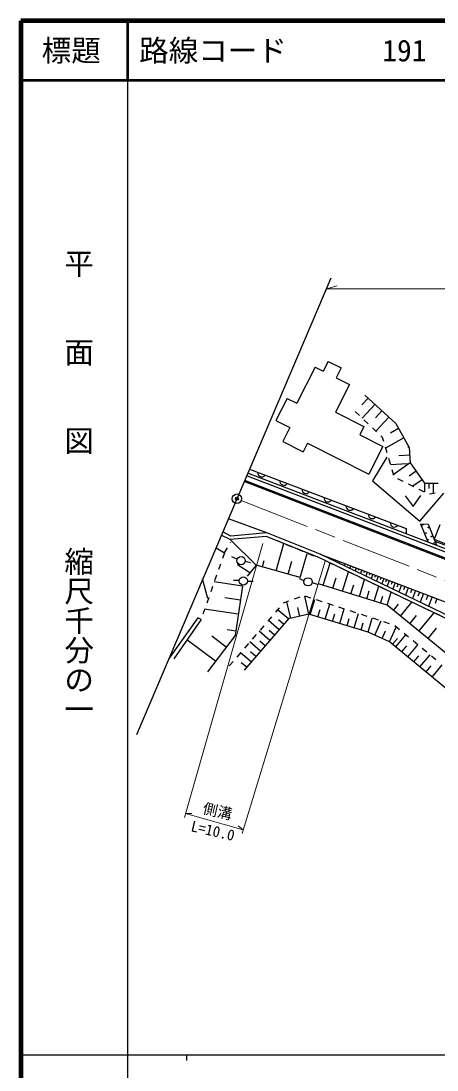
# Model space of a CAD drawing. Units: millimetres, scale not verified. Extents: x 40000 to 680000, y 20000 to 380000.
# Drawn here: x 40000 to 110406, y 202409 to 380000 of the extents above; entities that cross this region are included whole.
import ezdxf
from ezdxf.enums import TextEntityAlignment as Align

# ---------------------------------------------------------------- set-up
doc = ezdxf.new("R2010")
doc.units = ezdxf.units.MM
doc.header["$LTSCALE"] = 1000
doc.header["$PDMODE"] = 32
doc.header["$PDSIZE"] = 500
doc.linetypes.add('CHAIN', pattern=[18.5, 12, -1.5, 3.5, -1.5])
for name, color, linetype, lineweight in [('M-BGD', 7, 'Continuous', 25), ('M-BMK', 2, 'CHAIN', 13), ('M-BMK-SRVR', 3, 'Continuous', 25), ('M-STR-HTXT', 7, 'Continuous', 13), ('M-TTL', 2, 'Continuous', 140), ('M-TTL-BAND', 7, 'Continuous', 25), ('M-TTL-LINE', 7, 'Continuous', 50), ('M-TTL-TXT', 7, 'Continuous', 50)]:
    doc.layers.add(name, color=color, linetype=linetype, lineweight=lineweight)
doc.styles.add('@ＭＳ ゴシック', font='')
doc.styles.add('ＭＳ ゴシック', font='')
doc.styles.get('@ＭＳ ゴシック').set_extended_font_data('@MS Gothic')
doc.styles.get('ＭＳ ゴシック').set_extended_font_data('MS Gothic')

msp = doc.modelspace()

# ---------------------------------------------------------------- linework, layer by layer
at = {"layer": 'M-BGD'}
for p, q in [((92452, 336468), (59555, 259157)), ((91984, 322365), (91149, 320712)), ((91984, 322365), (94173, 321259)), ((89773, 321408), (86675, 315280)), ((89773, 321408), (91149, 320712)), ((94173, 321259), (93338, 319606)), ((95608, 318458), (93229, 313752)), ((93338, 319606), (95608, 318458)), ((98732, 316168), (97662, 315010)), ((98218, 316642), (103425, 311830)), ((85041, 316106), (83147, 312360)), ((85041, 316106), (86675, 315280)), ((99897, 315091), (97743, 312761)), ((93229, 313752), (98021, 311329)), ((96562, 313881), (97287, 313193)), ((101077, 314000), (99993, 312827)), ((102257, 312909), (100076, 310549)), ((83147, 312360), (85490, 311176)), ((85490, 311176), (84290, 308802)), ((98021, 311329), (97317, 309937)), ((98013, 312505), (98739, 311817)), ((99464, 311129), (100190, 310441)), ((103903, 310989), (102536, 310211)), ((103425, 311830), (105713, 307807)), ((97317, 309937), (101257, 307945)), ((100915, 309753), (101137, 309542)), ((101137, 309542), (101333, 308876)), ((104784, 309439), (101686, 307677)), ((84290, 308802), (87738, 307059)), ((88475, 308515), (87738, 307059)), ((88475, 308515), (98885, 303253)), ((101257, 307945), (98885, 303253)), ((101615, 307917), (101898, 306957)), ((105665, 307890), (105486, 307788)), ((105713, 307807), (105871, 305203)), ((101926, 306150), (99481, 302166)), ((102180, 305998), (102462, 305039)), ((105792, 306494), (103946, 306382)), ((78654, 304099), (105161, 294080)), ((105380, 305031), (102515, 304858)), ((102744, 304079), (103026, 303120)), ((105871, 305203), (103007, 303186)), ((106879, 303771), (105713, 302950)), ((105871, 305203), (108316, 301732)), ((130652, 281497), (77798, 302028)), ((130724, 281684), (77870, 302215)), ((78250, 302994), (127674, 284061)), ((78428, 303461), (127708, 284583)), ((99481, 302166), (107488, 295342)), ((103742, 302525), (104638, 302082)), ((107888, 302340), (106335, 301245)), ((105535, 301640), (106432, 301198)), ((107329, 300755), (108226, 300313)), ((108316, 301732), (108316, 300268)), ((108316, 301732), (110604, 301732)), ((109048, 301732), (109048, 300827)), ((109780, 301732), (109780, 300057)), ((104989, 299627), (106349, 297834)), ((106349, 297834), (107689, 299642)), ((107488, 295342), (111551, 300075)), ((109132, 299937), (110115, 300119)), ((81578, 293360), (75104, 295727)), ((107618, 294892), (108836, 291814)), ((107618, 294892), (108918, 294813)), ((108918, 294813), (110335, 291233)), ((75503, 292808), (74182, 293498)), ((81578, 293360), (75503, 292808)), ((90650, 289731), (81578, 293360)), ((105161, 294080), (105161, 293212)), ((110877, 294695), (109917, 292271)), ((75382, 292194), (73904, 292966)), ((81489, 292749), (75382, 292194)), ((75382, 292194), (79778, 287897)), ((75454, 291657), (75518, 291763)), ((90408, 289182), (81489, 292749)), ((83171, 286933), (84479, 291535)), ((84031, 291724), (83565, 291920)), ((85874, 290948), (84952, 291336)), ((109917, 292271), (120909, 287916)), ((110052, 291950), (127447, 285442)), ((73033, 290836), (74414, 289948)), ((74414, 289948), (74084, 289004)), ((74414, 289948), (74934, 290802)), ((87717, 290172), (86795, 290560)), ((87273, 285767), (88438, 289868)), ((89560, 289396), (88639, 289784)), ((90650, 289731), (116526, 279870)), ((112818, 279081), (90650, 289731)), ((91117, 289553), (91102, 289514)), ((73754, 288060), (73423, 287116)), ((76603, 288903), (75676, 289297)), ((78753, 286602), (76623, 287936)), ((77964, 288528), (78851, 288351)), ((79778, 287897), (78279, 286004)), ((87273, 285767), (79778, 287897)), ((80870, 287587), (81169, 288640)), ((85222, 286350), (85840, 288526)), ((112742, 278452), (90408, 289182)), ((91146, 284492), (92313, 288220)), ((91584, 289375), (91569, 289336)), ((92052, 289197), (92007, 289079)), ((92780, 287997), (92164, 288291)), ((92519, 289019), (92489, 288940)), ((92986, 288841), (92911, 288645)), ((93453, 288663), (93408, 288545)), ((93921, 288485), (93816, 288210)), ((94388, 288307), (94328, 288150)), ((94855, 288129), (94720, 287776)), ((95322, 287951), (95247, 287754)), ((95789, 287773), (95625, 287341)), ((73093, 286172), (72763, 285228)), ((94585, 287136), (93682, 287567)), ((94408, 283471), (95429, 286734)), ((96390, 286275), (95488, 286706)), ((96257, 287594), (96167, 287359)), ((96724, 287416), (96530, 286906)), ((97191, 287238), (97086, 286964)), ((97658, 287060), (97434, 286472)), ((98126, 286882), (98006, 286568)), ((98593, 286704), (98339, 286037)), ((99060, 286526), (98925, 286173)), ((99527, 286348), (99243, 285603)), ((99994, 286170), (99845, 285778)), ((100462, 285992), (100148, 285168)), ((71613, 282217), (70745, 285570)), ((72433, 284284), (72103, 283340)), ((77490, 284347), (72708, 285069)), ((76944, 285294), (75952, 285284)), ((78337, 285156), (79265, 285146)), ((87915, 285226), (87142, 285535)), ((89279, 284913), (90140, 284667)), ((92777, 283982), (93324, 285729)), ((95835, 283025), (96314, 284554)), ((97263, 282578), (98156, 285433)), ((98195, 285414), (97293, 285844)), ((100000, 284553), (99098, 284983)), ((99760, 281796), (100542, 284294)), ((100929, 285814), (100764, 285382)), ((101396, 285636), (101052, 284734)), ((101863, 285458), (101684, 284987)), ((102331, 285280), (101957, 284299)), ((102821, 285093), (102626, 284582)), ((103311, 284906), (102906, 283843)), ((103843, 284703), (103632, 284150)), ((104374, 284501), (103935, 283349)), ((104950, 284281), (104722, 283681)), ((71773, 282396), (71443, 281452)), ((87170, 282481), (86233, 282132)), ((88732, 279554), (88033, 282630)), ((89063, 282295), (88112, 282604)), ((98512, 282187), (98930, 283525)), ((100853, 281455), (101220, 282625)), ((101805, 283691), (100903, 284122)), ((101946, 281113), (102630, 283298)), ((103610, 282830), (102708, 283261)), ((105416, 281969), (104513, 282400)), ((105526, 284062), (105050, 282813)), ((106151, 283824), (105903, 283173)), ((106775, 283586), (106259, 282232)), ((107452, 283328), (107184, 282622)), ((108129, 283070), (107570, 281602)), ((108863, 282790), (108572, 282026)), ((109597, 282511), (108991, 280920)), ((77129, 281956), (74512, 282351)), ((83716, 280662), (83064, 279904)), ((84393, 281448), (84369, 281420)), ((85295, 281784), (84393, 281448)), ((85657, 278856), (85015, 281679)), ((87194, 279205), (86850, 280720)), ((88965, 279485), (89740, 282075)), ((90965, 281677), (90014, 281986)), ((91496, 278727), (92254, 281259)), ((92867, 281060), (91916, 281369)), ((94770, 280442), (93818, 280751)), ((103041, 280217), (103889, 281255)), ((104223, 279251), (106156, 281615)), ((107221, 281108), (106318, 281538)), ((109026, 280247), (108123, 280677)), ((110392, 282207), (110076, 281379)), ((69937, 278963), (65105, 272159)), ((70469, 278667), (69929, 278952)), ((71113, 280509), (70783, 279565)), ((76768, 279564), (71083, 280422)), ((82411, 279147), (81758, 278389)), ((85261, 278766), (83438, 280339)), ((90231, 279106), (90614, 280387)), ((92733, 278357), (93108, 279609)), ((93970, 277987), (94711, 280461)), ((95179, 277625), (95545, 278848)), ((96672, 279824), (95721, 280133)), ((96388, 277264), (97112, 279681)), ((98574, 279207), (97623, 279515)), ((98751, 276557), (99458, 278919)), ((100476, 278589), (99525, 278898)), ((105789, 277971), (106913, 279345)), ((107355, 276690), (109915, 279822)), ((110831, 279385), (109928, 279816)), ((70469, 278667), (65894, 272001)), ((81106, 277631), (80453, 276873)), ((83687, 276943), (81867, 278515)), ((84474, 277854), (83563, 278641)), ((97570, 276910), (97927, 278105)), ((99891, 276036), (100981, 278425)), ((102378, 277971), (101427, 278280)), ((102380, 274900), (103516, 277389)), ((104056, 276944), (103284, 277580)), ((108888, 275437), (110322, 277191)), ((74739, 274016), (72278, 275878)), ((76339, 276722), (74890, 276940)), ((79801, 276116), (79148, 275358)), ((82115, 275123), (80298, 276693)), ((82901, 276033), (81992, 276819)), ((101135, 275468), (101713, 276734)), ((102888, 274479), (103712, 275473)), ((103425, 274035), (105114, 276074)), ((105601, 275673), (104829, 276309)), ((72910, 271598), (68074, 275257)), ((78495, 274600), (77843, 273843)), ((80545, 273306), (78730, 274873)), ((81330, 274214), (80422, 274999)), ((104448, 273188), (105293, 274209)), ((105470, 272341), (107164, 274386)), ((107145, 274402), (106373, 275038)), ((108689, 273131), (107917, 273767)), ((77190, 273085), (76537, 272327)), ((78978, 271491), (77165, 273056)), ((79762, 272398), (78855, 273181)), ((106496, 271492), (107344, 272516)), ((107521, 270643), (109220, 272694)), ((110233, 271860), (109461, 272495)), ((75885, 271570), (75232, 270812)), ((78195, 270584), (77289, 271366)), ((108550, 269791), (109400, 270818)), ((109578, 268940), (111282, 270997))]:
    msp.add_line(p, q, dxfattribs=at)
for points in [[(77490, 284347), (76228, 275985), (71574, 269831)], [(136973, 252476), (101946, 281113), (90349, 284741)], [(127940, 254152), (122102, 258570), (102380, 274900), (98751, 276557), (88732, 279554), (85261, 278766), (77766, 270088)]]:
    msp.add_lwpolyline(points, dxfattribs=at)
for centre, radius in [((107949, 294704), 50), ((108511, 293313), 50), ((108955, 294250), 50), ((108856, 292169), 50), ((109438, 292731), 50), ((109931, 291627), 50), ((77254, 288646), 700), ((77638, 285205), 700), ((88594, 285057), 700)]:
    msp.add_circle(centre, radius, dxfattribs=at)
for centre in [(80751, 303514), (84493, 302100), (88234, 300686), (91976, 299271), (95718, 297857), (99459, 296443), (103201, 295029)]:
    msp.add_arc(centre, 694, 175.55481, 323.0344, dxfattribs=at)
at = {"layer": 'M-BMK'}
msp.add_line((77279, 298835), (129569, 278287), dxfattribs=at)
at = {"layer": 'M-BMK-SRVR'}
msp.add_circle((76534, 299128), 800, dxfattribs=at)
msp.add_point((76534, 299128), dxfattribs=at)
at = {"layer": 'M-STR-HTXT'}
for p, q in [((91679, 334651), (93532, 335164)), ((91679, 334651), (151027, 334651)), ((80910, 291538), (67656, 245151)), ((91481, 288540), (77439, 242469)), ((67844, 245809), (68919, 245861)), ((67844, 245809), (77624, 243077)), ((77624, 243077), (76768, 243731))]:
    msp.add_line(p, q, dxfattribs=at)
at = {"layer": 'M-TTL'}
for p, q in [((40000, 380000), (40000, 20000)), ((680000, 380000), (40000, 380000))]:
    msp.add_line(p, q, dxfattribs=at)
at = {"layer": 'M-TTL-BAND'}
for p, q in [((58000, 370000), (58000, 20000)), ((40000, 205000), (579000, 205000)), ((68000, 205000), (68000, 204000))]:
    msp.add_line(p, q, dxfattribs=at)
at = {"layer": 'M-TTL-LINE'}
for p, q in [((58000, 380000), (58000, 370000)), ((40000, 370000), (680000, 370000))]:
    msp.add_line(p, q, dxfattribs=at)

# ---------------------------------------------------------------- texts
at = {"layer": 'M-STR-HTXT', "style": 'ＭＳ ゴシック'}
for s, p in [('側溝', (72941, 244801)), ('L=10.0', (72152, 241487))]:
    msp.add_text(s, height=1833, rotation=347.07, dxfattribs=at).set_placement(p, align=Align.BOTTOM_CENTER)
at = {"layer": 'M-TTL-BAND', "style": '@ＭＳ ゴシック'}
for s, p in [('平\u3000\u3000面\u3000\u3000図', (49777, 306475)), ('縮尺千分の一', (49777, 261030))]:
    msp.add_text(s, height=3666, rotation=270, dxfattribs=at).set_placement(p, align=Align.MIDDLE_RIGHT)
at = {"layer": 'M-TTL-TXT', "style": 'ＭＳ ゴシック'}
msp.add_text('標題', height=3666, dxfattribs=at).set_placement((48500, 375000), align=Align.MIDDLE_CENTER)
for s, p in [('路線コード', (60000, 375000)), ('191', (101142, 375000))]:
    msp.add_text(s, height=3666, dxfattribs=at).set_placement(p, align=Align.MIDDLE_LEFT)

doc.saveas('drawing.dxf')
